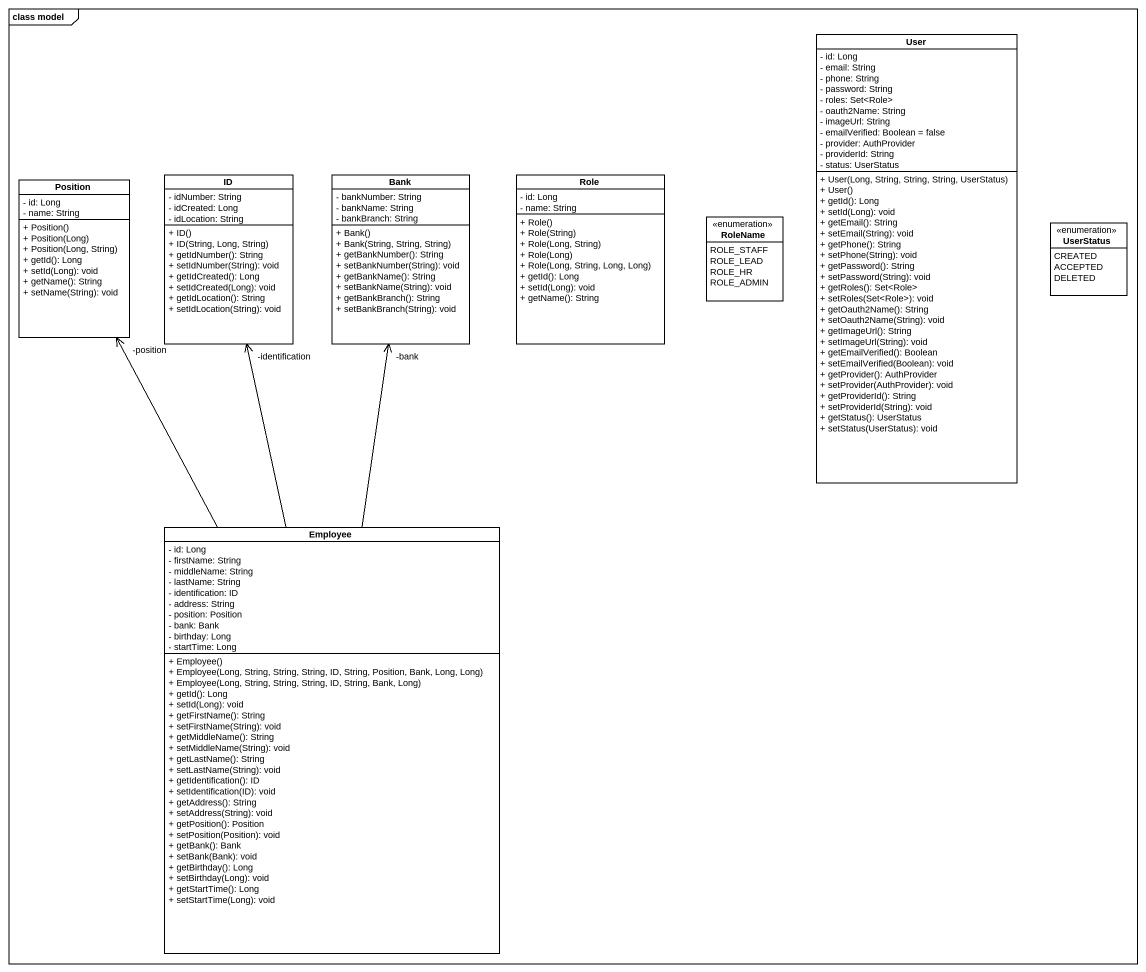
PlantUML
@startuml
mainframe class model
hide circle
hide empty members
skinparam classAttributeIconSize 0
class User {
  - id: Long
  - email: String
  - phone: String
  - password: String
  - roles: Set<Role>
  - oauth2Name: String
  - imageUrl: String
  - emailVerified: Boolean = false
  - provider: AuthProvider
  - providerId: String
  - status: UserStatus
  + User(Long, String, String, String, UserStatus)
  + User()
  + getId(): Long
  + setId(Long): void
  + getEmail(): String
  + setEmail(String): void
  + getPhone(): String
  + setPhone(String): void
  + getPassword(): String
  + setPassword(String): void
  + getRoles(): Set<Role>
  + setRoles(Set<Role>): void
  + getOauth2Name(): String
  + setOauth2Name(String): void
  + getImageUrl(): String
  + setImageUrl(String): void
  + getEmailVerified(): Boolean
  + setEmailVerified(Boolean): void
  + getProvider(): AuthProvider
  + setProvider(AuthProvider): void
  + getProviderId(): String
  + setProviderId(String): void
  + getStatus(): UserStatus
  + setStatus(UserStatus): void
}
class ID {
  - idNumber: String
  - idCreated: Long
  - idLocation: String
  + ID()
  + ID(String, Long, String)
  + getIdNumber(): String
  + setIdNumber(String): void
  + getIdCreated(): Long
  + setIdCreated(Long): void
  + getIdLocation(): String
  + setIdLocation(String): void
}
class Bank {
  - bankNumber: String
  - bankName: String
  - bankBranch: String
  + Bank()
  + Bank(String, String, String)
  + getBankNumber(): String
  + setBankNumber(String): void
  + getBankName(): String
  + setBankName(String): void
  + getBankBranch(): String
  + setBankBranch(String): void
}
class Role {
  - id: Long
  - name: String
  + Role()
  + Role(String)
  + Role(Long, String)
  + Role(Long)
  + Role(Long, String, Long, Long)
  + getId(): Long
  + setId(Long): void
  + getName(): String
}
class Position {
  - id: Long
  - name: String
  + Position()
  + Position(Long)
  + Position(Long, String)
  + getId(): Long
  + setId(Long): void
  + getName(): String
  + setName(String): void
}
enum RoleName {
  ROLE_STAFF
  ROLE_LEAD
  ROLE_HR
  ROLE_ADMIN
}
enum UserStatus {
  CREATED
  ACCEPTED
  DELETED
}
class Employee {
  - id: Long
  - firstName: String
  - middleName: String
  - lastName: String
  - identification: ID
  - address: String
  - position: Position
  - bank: Bank
  - birthday: Long
  - startTime: Long
  + Employee()
  + Employee(Long, String, String, String, ID, String, Position, Bank, Long, Long)
  + Employee(Long, String, String, String, ID, String, Bank, Long)
  + getId(): Long
  + setId(Long): void
  + getFirstName(): String
  + setFirstName(String): void
  + getMiddleName(): String
  + setMiddleName(String): void
  + getLastName(): String
  + setLastName(String): void
  + getIdentification(): ID
  + setIdentification(ID): void
  + getAddress(): String
  + setAddress(String): void
  + getPosition(): Position
  + setPosition(Position): void
  + getBank(): Bank
  + setBank(Bank): void
  + getBirthday(): Long
  + setBirthday(Long): void
  + getStartTime(): Long
  + setStartTime(Long): void
}
Employee -up-> "-identification" ID
Employee -up-> "-bank" Bank
Employee -up-> "-position" Position
@enduml
